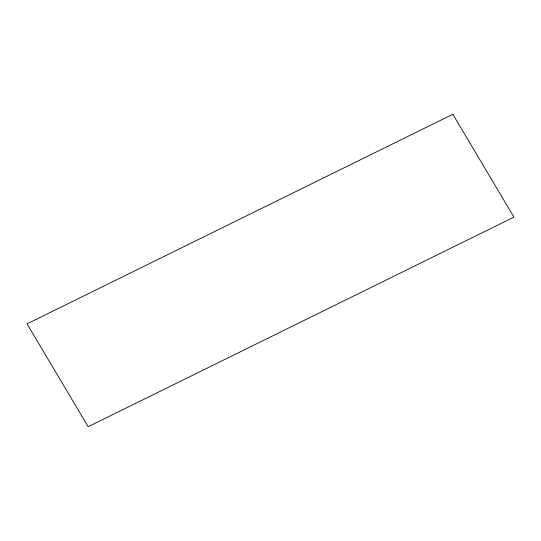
<?xml version="1.0" encoding="UTF-8"?>
<svg xmlns="http://www.w3.org/2000/svg" width="541" height="541" viewBox="0 0 541 541"><rect width="100%" height="100%" fill="white"/><g stroke="black" fill="none" stroke-linecap="round" stroke-linejoin="round"><path stroke-width="0.81" d="M452.844 114.293L27.05 323.863L88.156 426.707L513.95 217.137L452.844 114.293"/></g></svg>
